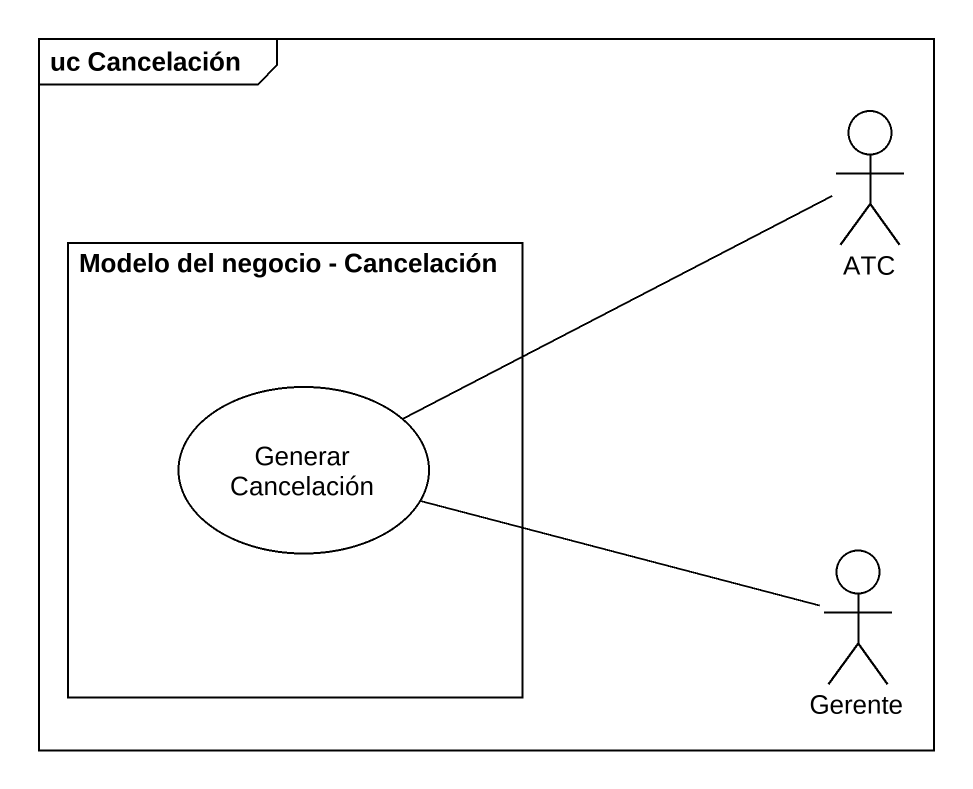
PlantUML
@startuml
mainframe uc Cancelación
actor ATC
rectangle "Modelo del negocio - Cancelación" as Modelo_del_negocio {
  usecase "Generar Cancelación" as Generar_Cancelación
}
actor Gerente
ATC -left- Generar_Cancelación
Gerente -left- Generar_Cancelación
@enduml
